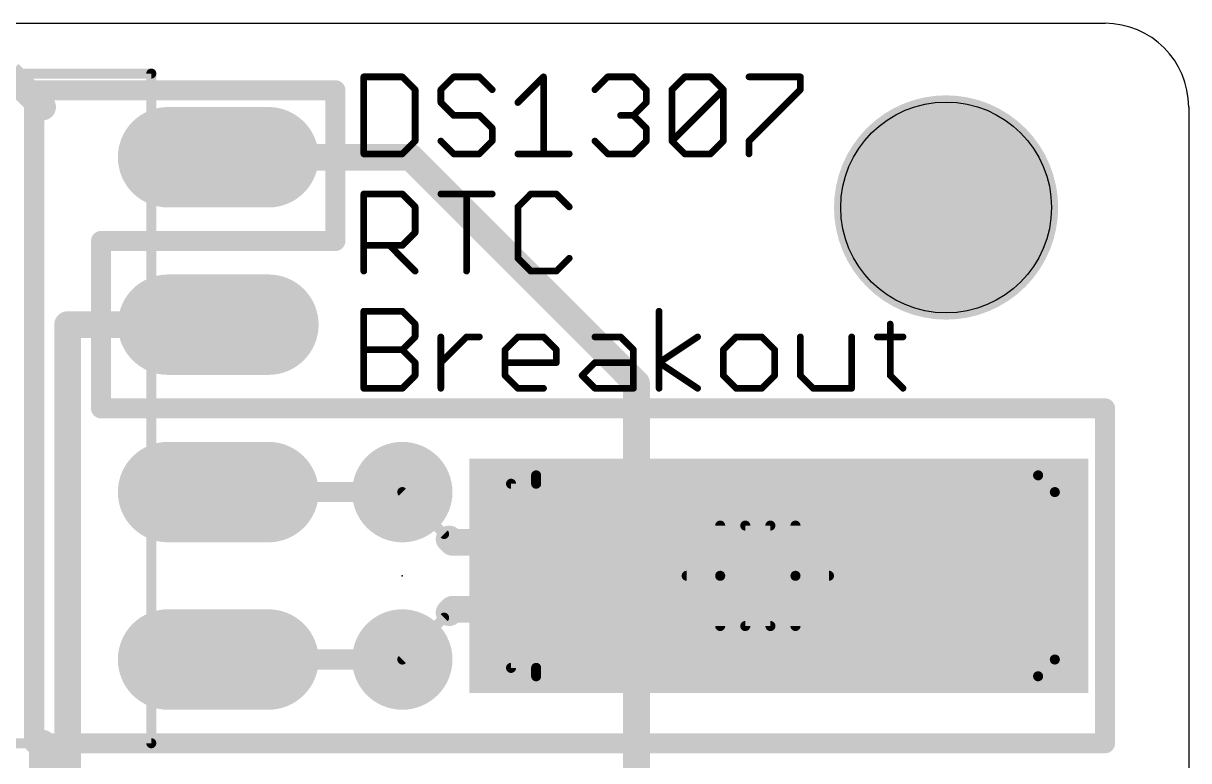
# Model space of a CAD drawing. Extents: x -2.3 to 30.4, y 0 to 24.1.
# Drawn here: x 12.66 to 30.35, y 12.94 to 24.13 of the extents above; entities that cross this region are included whole.
import ezdxf

# ---------------------------------------------------------------- set-up
doc = ezdxf.new("R2010")
doc.units = 0
for name, color, linetype in [('1', 12, 'CONTINUOUS'), ('16', 132, 'CONTINUOUS'), ('17', 110, 'CONTINUOUS'), ('20', 53, 'CONTINUOUS'), ('21', 253, 'CONTINUOUS'), ('23', 53, 'CONTINUOUS'), ('29', 253, 'CONTINUOUS'), ('30', 253, 'CONTINUOUS'), ('43', 110, 'CONTINUOUS'), ('51', 253, 'CONTINUOUS')]:
    doc.layers.add(name, color=color, linetype=linetype)

# ---------------------------------------------------------------- blocks, each defined once
blk = doc.blocks.new('LONGP100')
at = {"const_width": 1}
blk.add_lwpolyline([(-0.5, 0), (0.5, 0)], dxfattribs=at)
at = {"const_width": 0.5}
for points in [[(-0.5, 0.25, 1), (-0.5, -0.25)], [(0.5, -0.25, 1), (0.5, 0.25)]]:
    blk.add_lwpolyline(points, format="xyb", dxfattribs=at)
blk = doc.blocks.new('RECT')
blk.add_solid([(-0.5, -0.5), (0.5, -0.5), (-0.5, 0.5), (0.5, 0.5)])
blk = doc.blocks.new('ROUNDP')
at = {"const_width": 0.5}
blk.add_lwpolyline([(0, -0.25, 1), (0, 0.25, 1), (0, -0.25)], format="xyb", dxfattribs=at)

msp = doc.modelspace()

# ---------------------------------------------------------------- linework, layer by layer
at = {"layer": '1'}
for points, const_width in [([(12.446, 23.368), (12.954, 22.86)], 0.4064), ([(12.827, 23.114), (12.827, 13.208)], 0.3048), ([(17.399, 23.114), (12.827, 23.114)], 0.3048), ([(17.399, 20.828), (17.399, 23.114)], 0.3048), ([(15.621, 22.098), (15.494, 22.098)], 0.4064), ([(13.843, 18.288), (13.843, 20.828)], 0.3048), ([(13.843, 20.828), (17.399, 20.828)], 0.3048), ([(29.083, 18.288), (13.843, 18.288)], 0.3048), ([(29.083, 13.208), (29.083, 18.288)], 0.3048), ([(15.621, 17.018), (18.415, 17.018)], 0.3048), ([(15.621, 14.478), (15.875, 14.478)], 0.3048), ([(16.129, 14.478), (18.415, 14.478)], 0.3048), ([(12.827, 13.208), (29.083, 13.208)], 0.3048), ([(12.954, 9.398), (12.954, 13.208)], 0.4064)]:
    msp.add_lwpolyline(points, dxfattribs=dict(at, const_width=const_width))
for points, const_width in [([(12.9032, 23.114, 1), (12.7508, 23.114)], 0.1524), ([(12.827, 23.1902, 1), (12.827, 23.0378)], 0.1524), ([(17.4752, 23.114, 1), (17.3228, 23.114)], 0.1524), ([(17.399, 23.0378, 1), (17.399, 23.1902)], 0.1524), ([(12.8822, 22.7882, 1), (13.0258, 22.9318)], 0.2032), ([(15.494, 22.1996, 1), (15.494, 21.9964)], 0.2032), ([(15.621, 21.9964, 1), (15.621, 22.1996)], 0.2032), ([(13.9192, 20.828, 1), (13.7668, 20.828)], 0.1524), ([(13.843, 20.9042, 1), (13.843, 20.7518)], 0.1524), ([(17.3228, 20.828, 1), (17.4752, 20.828)], 0.1524), ([(17.399, 20.7518, 1), (17.399, 20.9042)], 0.1524), ([(13.843, 18.3642, 1), (13.843, 18.2118)], 0.1524), ([(29.1592, 18.288, 1), (29.0068, 18.288)], 0.1524), ([(29.083, 18.2118, 1), (29.083, 18.3642)], 0.1524), ([(13.7668, 18.288, 1), (13.9192, 18.288)], 0.1524), ([(15.621, 17.0942, 1), (15.621, 16.9418)], 0.1524), ([(18.415, 16.9418, 1), (18.415, 17.0942)], 0.1524), ([(15.621, 14.5542, 1), (15.621, 14.4018)], 0.1524), ([(16.002, 14.351, 0.4142), (15.875, 14.478)], 0.3048), ([(15.875, 14.5542, 1), (15.875, 14.4018)], 0.1524), ([(15.875, 14.4018, 1), (15.875, 14.5542)], 0.1524), ([(16.129, 14.478, 0.4142), (16.002, 14.351)], 0.3048), ([(16.129, 14.5542, 1), (16.129, 14.4018)], 0.1524), ([(16.129, 14.4018, 1), (16.129, 14.5542)], 0.1524), ([(18.415, 14.4018, 1), (18.415, 14.5542)], 0.1524), ([(15.9258, 14.351, 1), (16.0782, 14.351)], 0.1524), ([(15.9258, 14.351, 1), (16.0782, 14.351)], 0.1524), ([(12.827, 13.2842, 1), (12.827, 13.1318)], 0.1524), ([(12.7508, 13.208, 1), (12.9032, 13.208)], 0.1524), ([(13.0556, 13.208, 1), (12.8524, 13.208)], 0.2032), ([(29.0068, 13.208, 1), (29.1592, 13.208)], 0.1524), ([(29.083, 13.1318, 1), (29.083, 13.2842)], 0.1524)]:
    msp.add_lwpolyline(points, format="xyb", dxfattribs=dict(at, const_width=const_width))
at = {"layer": '16', "const_width": 0.4064}
for points in [[(18.542, 22.098), (15.621, 22.098)], [(21.971, 18.669), (18.542, 22.098)], [(13.335, 19.558), (15.621, 19.558)], [(13.335, 9.652), (13.335, 19.558)], [(21.971, 6.096), (21.971, 18.669)]]:
    msp.add_lwpolyline(points, dxfattribs=at)
at = {"layer": '16', "const_width": 0.2032}
for points in [[(15.621, 22.1996, 1), (15.621, 21.9964)], [(18.6138, 22.1698, 1), (18.4702, 22.0262)], [(18.542, 21.9964, 1), (18.542, 22.1996)], [(13.335, 19.6596, 1), (13.335, 19.4564)], [(13.4366, 19.558, 1), (13.2334, 19.558)], [(15.621, 19.4564, 1), (15.621, 19.6596)], [(22.0726, 18.669, 1), (21.8694, 18.669)], [(21.8992, 18.5972, 1), (22.0428, 18.7408)]]:
    msp.add_lwpolyline(points, format="xyb", dxfattribs=at)
at = {"layer": '20'}
for p, q in [((1.27, 24.13), (29.083, 24.13)), ((30.353, 22.86), (30.353, 1.27))]:
    msp.add_line(p, q, dxfattribs=at)
msp.add_circle((26.67, 21.336), 1.6, dxfattribs=at)
msp.add_arc((29.083, 22.86), 1.27, 0, 90, dxfattribs=at)
at = {"layer": '21'}
for points, const_width in [([(14.605, 23.368), (9.017, 23.368)], 0.1524), ([(14.605, 13.208), (14.605, 23.368)], 0.1524), ([(17.8308, 23.3182), (17.8308, 22.1488)], 0.1016), ([(18.4155, 23.3182), (17.8308, 23.3182)], 0.1016), ([(18.6104, 23.1233), (18.4155, 23.3182)], 0.1016), ([(19.1951, 23.3182), (19.0002, 23.1233)], 0.1016), ([(19.5849, 23.3182), (19.1951, 23.3182)], 0.1016), ([(19.7798, 23.1233), (19.5849, 23.3182)], 0.1016), ([(20.1696, 22.9284), (20.5594, 23.3182)], 0.1016), ([(20.5594, 23.3182), (20.5594, 22.1488)], 0.1016), ([(21.339, 23.1233), (21.5339, 23.3182)], 0.1016), ([(21.5339, 23.3182), (21.9237, 23.3182)], 0.1016), ([(21.9237, 23.3182), (22.1186, 23.1233)], 0.1016), ([(22.5084, 23.1233), (22.7033, 23.3182)], 0.1016), ([(22.7033, 23.3182), (23.0931, 23.3182)], 0.1016), ([(23.0931, 23.3182), (23.288, 23.1233)], 0.1016), ([(23.6778, 23.3182), (24.4574, 23.3182)], 0.1016), ([(24.4574, 23.3182), (24.4574, 23.1233)], 0.1016), ([(18.6104, 22.3437), (18.6104, 23.1233)], 0.1016), ([(19.0002, 23.1233), (19.0002, 22.9284)], 0.1016), ([(22.1186, 23.1233), (22.1186, 22.9284)], 0.1016), ([(22.5084, 22.3437), (22.5084, 23.1233)], 0.1016), ([(22.5084, 22.3437), (23.288, 23.1233)], 0.1016), ([(23.288, 23.1233), (23.288, 22.3437)], 0.1016), ([(24.4574, 23.1233), (23.6778, 22.3437)], 0.1016), ([(19.0002, 22.9284), (19.1951, 22.7335)], 0.1016), ([(22.1186, 22.9284), (21.9237, 22.7335)], 0.1016), ([(19.1951, 22.7335), (19.5849, 22.7335)], 0.1016), ([(19.5849, 22.7335), (19.7798, 22.5386)], 0.1016), ([(21.9237, 22.7335), (21.7288, 22.7335)], 0.1016), ([(21.9237, 22.7335), (22.1186, 22.5386)], 0.1016), ([(19.7798, 22.5386), (19.7798, 22.3437)], 0.1016), ([(22.1186, 22.5386), (22.1186, 22.3437)], 0.1016), ([(18.4155, 22.1488), (18.6104, 22.3437)], 0.1016), ([(19.1951, 22.1488), (19.0002, 22.3437)], 0.1016), ([(19.7798, 22.3437), (19.5849, 22.1488)], 0.1016), ([(21.5339, 22.1488), (21.339, 22.3437)], 0.1016), ([(22.1186, 22.3437), (21.9237, 22.1488)], 0.1016), ([(22.7033, 22.1488), (22.5084, 22.3437)], 0.1016), ([(23.288, 22.3437), (23.0931, 22.1488)], 0.1016), ([(23.6778, 22.3437), (23.6778, 22.1488)], 0.1016), ([(17.8308, 22.1488), (18.4155, 22.1488)], 0.1016), ([(19.5849, 22.1488), (19.1951, 22.1488)], 0.1016), ([(20.1696, 22.1488), (20.9492, 22.1488)], 0.1016), ([(21.9237, 22.1488), (21.5339, 22.1488)], 0.1016), ([(23.0931, 22.1488), (22.7033, 22.1488)], 0.1016), ([(17.8308, 20.3708), (17.8308, 21.5402)], 0.1016), ([(17.8308, 21.5402), (18.4155, 21.5402)], 0.1016), ([(18.4155, 21.5402), (18.6104, 21.3453)], 0.1016), ([(19.0002, 21.5402), (19.7798, 21.5402)], 0.1016), ([(19.39, 20.3708), (19.39, 21.5402)], 0.1016), ([(20.3645, 21.5402), (20.1696, 21.3453)], 0.1016), ([(20.7543, 21.5402), (20.3645, 21.5402)], 0.1016), ([(20.9492, 21.3453), (20.7543, 21.5402)], 0.1016), ([(18.6104, 21.3453), (18.6104, 20.9555)], 0.1016), ([(20.1696, 21.3453), (20.1696, 20.5657)], 0.1016), ([(18.6104, 20.9555), (18.4155, 20.7606)], 0.1016), ([(18.4155, 20.7606), (17.8308, 20.7606)], 0.1016), ([(18.2206, 20.7606), (18.6104, 20.3708)], 0.1016), ([(20.1696, 20.5657), (20.3645, 20.3708)], 0.1016), ([(20.7543, 20.3708), (20.9492, 20.5657)], 0.1016), ([(20.3645, 20.3708), (20.7543, 20.3708)], 0.1016), ([(17.8308, 18.5928), (17.8308, 19.7622)], 0.1016), ([(17.8308, 19.7622), (18.4155, 19.7622)], 0.1016), ([(18.4155, 19.7622), (18.6104, 19.5673)], 0.1016), ([(22.3135, 18.5928), (22.3135, 19.7622)], 0.1016), ([(18.6104, 19.5673), (18.6104, 19.3724)], 0.1016), ([(25.8217, 19.5673), (25.8217, 18.7877)], 0.1016), ([(18.6104, 19.3724), (18.4155, 19.1775)], 0.1016), ([(19.0002, 18.5928), (19.0002, 19.3724)], 0.1016), ([(19.0002, 18.9826), (19.39, 19.3724)], 0.1016), ([(19.39, 19.3724), (19.5849, 19.3724)], 0.1016), ([(19.9747, 19.1775), (20.1696, 19.3724)], 0.1016), ([(20.1696, 19.3724), (20.5594, 19.3724)], 0.1016), ([(20.5594, 19.3724), (20.7543, 19.1775)], 0.1016), ([(21.339, 19.3724), (21.7288, 19.3724)], 0.1016), ([(21.7288, 19.3724), (21.9237, 19.1775)], 0.1016), ([(22.3135, 18.9826), (22.8982, 19.3724)], 0.1016), ([(23.4829, 19.3724), (23.288, 19.1775)], 0.1016), ([(23.8727, 19.3724), (23.4829, 19.3724)], 0.1016), ([(24.0676, 19.1775), (23.8727, 19.3724)], 0.1016), ([(24.4574, 19.3724), (24.4574, 18.7877)], 0.1016), ([(25.237, 18.5928), (25.237, 19.3724)], 0.1016), ([(25.6268, 19.3724), (26.0166, 19.3724)], 0.1016), ([(17.8308, 19.1775), (18.4155, 19.1775)], 0.1016), ([(18.4155, 19.1775), (18.6104, 18.9826)], 0.1016), ([(19.9747, 18.7877), (19.9747, 19.1775)], 0.1016), ([(20.7543, 19.1775), (20.7543, 18.9826)], 0.1016), ([(21.9237, 19.1775), (21.9237, 18.5928)], 0.1016), ([(23.288, 19.1775), (23.288, 18.7877)], 0.1016), ([(24.0676, 18.7877), (24.0676, 19.1775)], 0.1016), ([(18.6104, 18.9826), (18.6104, 18.7877)], 0.1016), ([(20.7543, 18.9826), (19.9747, 18.9826)], 0.1016), ([(21.1441, 18.7877), (21.339, 18.9826)], 0.1016), ([(21.339, 18.9826), (21.9237, 18.9826)], 0.1016), ([(22.8982, 18.5928), (22.3135, 18.9826)], 0.1016), ([(18.6104, 18.7877), (18.4155, 18.5928)], 0.1016), ([(20.1696, 18.5928), (19.9747, 18.7877)], 0.1016), ([(21.339, 18.5928), (21.1441, 18.7877)], 0.1016), ([(23.288, 18.7877), (23.4829, 18.5928)], 0.1016), ([(23.8727, 18.5928), (24.0676, 18.7877)], 0.1016), ([(24.4574, 18.7877), (24.6523, 18.5928)], 0.1016), ([(25.8217, 18.7877), (26.0166, 18.5928)], 0.1016), ([(18.4155, 18.5928), (17.8308, 18.5928)], 0.1016), ([(20.5594, 18.5928), (20.1696, 18.5928)], 0.1016), ([(21.9237, 18.5928), (21.339, 18.5928)], 0.1016), ([(23.4829, 18.5928), (23.8727, 18.5928)], 0.1016), ([(24.6523, 18.5928), (25.237, 18.5928)], 0.1016), ([(20.447, 17.272), (20.447, 17.145)], 0.1524), ([(20.447, 17.272), (28.067, 17.272)], 0.1524), ([(20.066, 17.145), (20.066, 14.351)], 0.1524), ([(20.066, 17.145), (20.447, 17.145)], 0.1524), ([(20.447, 14.351), (20.447, 17.145)], 0.1524), ([(28.321, 17.018), (28.321, 14.478)], 0.1524), ([(19.1262, 16.3068), (19.177, 16.256)], 0.4064), ([(19.177, 16.256), (19.431, 16.256)], 0.4064), ([(23.241, 16.51), (23.241, 15.748)], 0.1524), ([(24.003, 16.51), (23.622, 16.51)], 0.1524), ([(23.622, 14.986), (23.622, 16.51)], 0.1524), ([(24.003, 16.51), (24.003, 14.986)], 0.1524), ([(24.384, 16.51), (24.384, 15.748)], 0.1524), ([(23.241, 15.748), (22.733, 15.748)], 0.1524), ([(23.241, 15.748), (23.241, 14.986)], 0.1524), ([(24.384, 15.748), (24.892, 15.748)], 0.1524), ([(24.384, 15.748), (24.384, 14.986)], 0.1524), ([(19.1262, 15.1892), (19.177, 15.24)], 0.4064), ([(19.177, 15.24), (19.558, 15.24)], 0.4064), ([(23.622, 14.986), (24.003, 14.986)], 0.1524), ([(20.066, 14.351), (20.447, 14.351)], 0.1524), ([(20.447, 14.224), (20.447, 14.351)], 0.1524), ([(20.447, 14.224), (28.067, 14.224)], 0.1524), ([(12.446, 13.208), (14.605, 13.208)], 0.1524)]:
    msp.add_lwpolyline(points, dxfattribs=dict(at, const_width=const_width))
for points, const_width in [([(14.6431, 23.368, 1), (14.5669, 23.368)], 0.0762), ([(14.605, 23.3299, 1), (14.605, 23.4061)], 0.0762), ([(17.8562, 23.3182, 1), (17.8054, 23.3182)], 0.0508), ([(17.8308, 23.3436, 1), (17.8308, 23.2928)], 0.0508), ([(18.4335, 23.3362, 1), (18.3975, 23.3002)], 0.0508), ([(18.4155, 23.2928, 1), (18.4155, 23.3436)], 0.0508), ([(19.1951, 23.3436, 1), (19.1951, 23.2928)], 0.0508), ([(19.2131, 23.3002, 1), (19.1771, 23.3362)], 0.0508), ([(19.6029, 23.3362, 1), (19.5669, 23.3002)], 0.0508), ([(19.5849, 23.2928, 1), (19.5849, 23.3436)], 0.0508), ([(20.5848, 23.3182, 1), (20.534, 23.3182)], 0.0508), ([(20.5774, 23.3002, 1), (20.5414, 23.3362)], 0.0508), ([(21.5339, 23.3436, 1), (21.5339, 23.2928)], 0.0508), ([(21.5518, 23.3002, 1), (21.5159, 23.3362)], 0.0508), ([(21.9416, 23.3362, 1), (21.9057, 23.3002)], 0.0508), ([(21.9237, 23.2928, 1), (21.9237, 23.3436)], 0.0508), ([(22.7033, 23.3436, 1), (22.7033, 23.2928)], 0.0508), ([(22.7212, 23.3002, 1), (22.6853, 23.3362)], 0.0508), ([(23.111, 23.3362, 1), (23.0751, 23.3002)], 0.0508), ([(23.0931, 23.2928, 1), (23.0931, 23.3436)], 0.0508), ([(23.6778, 23.3436, 1), (23.6778, 23.2928)], 0.0508), ([(24.4828, 23.3182, 1), (24.432, 23.3182)], 0.0508), ([(24.4574, 23.2928, 1), (24.4574, 23.3436)], 0.0508), ([(18.6358, 23.1233, 1), (18.585, 23.1233)], 0.0508), ([(18.5924, 23.1053, 1), (18.6284, 23.1413)], 0.0508), ([(18.9822, 23.1413, 1), (19.0182, 23.1053)], 0.0508), ([(19.0256, 23.1233, 1), (18.9748, 23.1233)], 0.0508), ([(19.7618, 23.1053, 1), (19.7978, 23.1413)], 0.0508), ([(21.321, 23.1413, 1), (21.357, 23.1053)], 0.0508), ([(22.144, 23.1233, 1), (22.0932, 23.1233)], 0.0508), ([(22.1006, 23.1053, 1), (22.1365, 23.1413)], 0.0508), ([(22.4904, 23.1413, 1), (22.5263, 23.1053)], 0.0508), ([(22.5338, 23.1233, 1), (22.483, 23.1233)], 0.0508), ([(23.3134, 23.1233, 1), (23.2626, 23.1233)], 0.0508), ([(23.3059, 23.1053, 1), (23.27, 23.1413)], 0.0508), ([(23.27, 23.1053, 1), (23.3059, 23.1413)], 0.0508), ([(24.432, 23.1233, 1), (24.4828, 23.1233)], 0.0508), ([(24.4753, 23.1053, 1), (24.4394, 23.1413)], 0.0508), ([(19.0182, 22.9464, 1), (18.9822, 22.9104)], 0.0508), ([(18.9748, 22.9284, 1), (19.0256, 22.9284)], 0.0508), ([(20.1516, 22.9464, 1), (20.1876, 22.9104)], 0.0508), ([(22.0932, 22.9284, 1), (22.144, 22.9284)], 0.0508), ([(22.1365, 22.9104, 1), (22.1006, 22.9464)], 0.0508), ([(19.1951, 22.7589, 1), (19.1951, 22.7081)], 0.0508), ([(19.1771, 22.7155, 1), (19.2131, 22.7515)], 0.0508), ([(19.6029, 22.7515, 1), (19.5669, 22.7155)], 0.0508), ([(19.5849, 22.7081, 1), (19.5849, 22.7589)], 0.0508), ([(21.7288, 22.7589, 1), (21.7288, 22.7081)], 0.0508), ([(21.9416, 22.7515, 1), (21.9057, 22.7155)], 0.0508), ([(21.9057, 22.7515, 1), (21.9416, 22.7155)], 0.0508), ([(21.9237, 22.7081, 1), (21.9237, 22.7589)], 0.0508), ([(19.8052, 22.5386, 1), (19.7544, 22.5386)], 0.0508), ([(19.7618, 22.5206, 1), (19.7978, 22.5566)], 0.0508), ([(22.144, 22.5386, 1), (22.0932, 22.5386)], 0.0508), ([(22.1006, 22.5206, 1), (22.1365, 22.5566)], 0.0508), ([(18.585, 22.3437, 1), (18.6358, 22.3437)], 0.0508), ([(18.6284, 22.3257, 1), (18.5924, 22.3617)], 0.0508), ([(19.0182, 22.3617, 1), (18.9822, 22.3257)], 0.0508), ([(19.7544, 22.3437, 1), (19.8052, 22.3437)], 0.0508), ([(19.7978, 22.3257, 1), (19.7618, 22.3617)], 0.0508), ([(21.357, 22.3617, 1), (21.321, 22.3257)], 0.0508), ([(22.0932, 22.3437, 1), (22.144, 22.3437)], 0.0508), ([(22.1365, 22.3257, 1), (22.1006, 22.3617)], 0.0508), ([(22.5263, 22.3617, 1), (22.4904, 22.3257)], 0.0508), ([(22.4904, 22.3617, 1), (22.5263, 22.3257)], 0.0508), ([(22.483, 22.3437, 1), (22.5338, 22.3437)], 0.0508), ([(23.2626, 22.3437, 1), (23.3134, 22.3437)], 0.0508), ([(23.3059, 22.3257, 1), (23.27, 22.3617)], 0.0508), ([(23.6598, 22.3617, 1), (23.6957, 22.3257)], 0.0508), ([(23.7032, 22.3437, 1), (23.6524, 22.3437)], 0.0508), ([(17.8308, 22.1742, 1), (17.8308, 22.1234)], 0.0508), ([(17.8054, 22.1488, 1), (17.8562, 22.1488)], 0.0508), ([(18.3975, 22.1668, 1), (18.4335, 22.1308)], 0.0508), ([(18.4155, 22.1234, 1), (18.4155, 22.1742)], 0.0508), ([(19.1951, 22.1742, 1), (19.1951, 22.1234)], 0.0508), ([(19.1771, 22.1308, 1), (19.2131, 22.1668)], 0.0508), ([(19.5669, 22.1668, 1), (19.6029, 22.1308)], 0.0508), ([(19.5849, 22.1234, 1), (19.5849, 22.1742)], 0.0508), ([(20.1696, 22.1742, 1), (20.1696, 22.1234)], 0.0508), ([(20.534, 22.1488, 1), (20.5848, 22.1488)], 0.0508), ([(20.9492, 22.1234, 1), (20.9492, 22.1742)], 0.0508), ([(21.5339, 22.1742, 1), (21.5339, 22.1234)], 0.0508), ([(21.5159, 22.1308, 1), (21.5518, 22.1668)], 0.0508), ([(21.9057, 22.1668, 1), (21.9416, 22.1308)], 0.0508), ([(21.9237, 22.1234, 1), (21.9237, 22.1742)], 0.0508), ([(22.7033, 22.1742, 1), (22.7033, 22.1234)], 0.0508), ([(22.6853, 22.1308, 1), (22.7212, 22.1668)], 0.0508), ([(23.0751, 22.1668, 1), (23.111, 22.1308)], 0.0508), ([(23.0931, 22.1234, 1), (23.0931, 22.1742)], 0.0508), ([(23.6524, 22.1488, 1), (23.7032, 22.1488)], 0.0508), ([(17.8562, 21.5402, 1), (17.8054, 21.5402)], 0.0508), ([(17.8308, 21.5656, 1), (17.8308, 21.5148)], 0.0508), ([(18.4335, 21.5582, 1), (18.3975, 21.5222)], 0.0508), ([(18.4155, 21.5148, 1), (18.4155, 21.5656)], 0.0508), ([(19.0002, 21.5656, 1), (19.0002, 21.5148)], 0.0508), ([(19.4154, 21.5402, 1), (19.3646, 21.5402)], 0.0508), ([(19.7798, 21.5148, 1), (19.7798, 21.5656)], 0.0508), ([(20.3645, 21.5656, 1), (20.3645, 21.5148)], 0.0508), ([(20.3825, 21.5222, 1), (20.3465, 21.5582)], 0.0508), ([(20.7723, 21.5582, 1), (20.7363, 21.5222)], 0.0508), ([(20.7543, 21.5148, 1), (20.7543, 21.5656)], 0.0508), ([(18.6358, 21.3453, 1), (18.585, 21.3453)], 0.0508), ([(18.5924, 21.3273, 1), (18.6284, 21.3633)], 0.0508), ([(20.1516, 21.3633, 1), (20.1876, 21.3273)], 0.0508), ([(20.195, 21.3453, 1), (20.1442, 21.3453)], 0.0508), ([(20.9312, 21.3273, 1), (20.9672, 21.3633)], 0.0508), ([(18.585, 20.9555, 1), (18.6358, 20.9555)], 0.0508), ([(18.6284, 20.9375, 1), (18.5924, 20.9735)], 0.0508), ([(17.8308, 20.786, 1), (17.8308, 20.7352)], 0.0508), ([(18.2386, 20.7786, 1), (18.2026, 20.7426)], 0.0508), ([(18.3975, 20.7786, 1), (18.4335, 20.7426)], 0.0508), ([(18.4155, 20.7352, 1), (18.4155, 20.786)], 0.0508), ([(20.1876, 20.5837, 1), (20.1516, 20.5477)], 0.0508), ([(20.1442, 20.5657, 1), (20.195, 20.5657)], 0.0508), ([(20.9672, 20.5477, 1), (20.9312, 20.5837)], 0.0508), ([(17.8054, 20.3708, 1), (17.8562, 20.3708)], 0.0508), ([(18.5924, 20.3528, 1), (18.6284, 20.3888)], 0.0508), ([(19.3646, 20.3708, 1), (19.4154, 20.3708)], 0.0508), ([(20.3645, 20.3962, 1), (20.3645, 20.3454)], 0.0508), ([(20.3465, 20.3528, 1), (20.3825, 20.3888)], 0.0508), ([(20.7363, 20.3888, 1), (20.7723, 20.3528)], 0.0508), ([(20.7543, 20.3454, 1), (20.7543, 20.3962)], 0.0508), ([(17.8562, 19.7622, 1), (17.8054, 19.7622)], 0.0508), ([(17.8308, 19.7876, 1), (17.8308, 19.7368)], 0.0508), ([(18.4335, 19.7802, 1), (18.3975, 19.7442)], 0.0508), ([(18.4155, 19.7368, 1), (18.4155, 19.7876)], 0.0508), ([(22.3389, 19.7622, 1), (22.2881, 19.7622)], 0.0508), ([(18.6358, 19.5673, 1), (18.585, 19.5673)], 0.0508), ([(18.5924, 19.5493, 1), (18.6284, 19.5853)], 0.0508), ([(25.8471, 19.5673, 1), (25.7963, 19.5673)], 0.0508), ([(18.585, 19.3724, 1), (18.6358, 19.3724)], 0.0508), ([(18.6284, 19.3544, 1), (18.5924, 19.3904)], 0.0508), ([(19.0256, 19.3724, 1), (18.9748, 19.3724)], 0.0508), ([(19.39, 19.3978, 1), (19.39, 19.347)], 0.0508), ([(19.408, 19.3544, 1), (19.372, 19.3904)], 0.0508), ([(19.5849, 19.347, 1), (19.5849, 19.3978)], 0.0508), ([(20.1696, 19.3978, 1), (20.1696, 19.347)], 0.0508), ([(20.1876, 19.3544, 1), (20.1516, 19.3904)], 0.0508), ([(20.5774, 19.3904, 1), (20.5414, 19.3544)], 0.0508), ([(20.5594, 19.347, 1), (20.5594, 19.3978)], 0.0508), ([(21.339, 19.3978, 1), (21.339, 19.347)], 0.0508), ([(21.7467, 19.3904, 1), (21.7108, 19.3544)], 0.0508), ([(21.7288, 19.347, 1), (21.7288, 19.3978)], 0.0508), ([(22.9123, 19.3513, 1), (22.8841, 19.3935)], 0.0508), ([(23.4829, 19.3978, 1), (23.4829, 19.347)], 0.0508), ([(23.5008, 19.3544, 1), (23.4649, 19.3904)], 0.0508), ([(23.8906, 19.3904, 1), (23.8547, 19.3544)], 0.0508), ([(23.8727, 19.347, 1), (23.8727, 19.3978)], 0.0508), ([(24.4828, 19.3724, 1), (24.432, 19.3724)], 0.0508), ([(25.2624, 19.3724, 1), (25.2116, 19.3724)], 0.0508), ([(25.6268, 19.3978, 1), (25.6268, 19.347)], 0.0508), ([(26.0166, 19.347, 1), (26.0166, 19.3978)], 0.0508), ([(17.8308, 19.2029, 1), (17.8308, 19.1521)], 0.0508), ([(18.4335, 19.1955, 1), (18.3975, 19.1595)], 0.0508), ([(18.3975, 19.1955, 1), (18.4335, 19.1595)], 0.0508), ([(18.4155, 19.1521, 1), (18.4155, 19.2029)], 0.0508), ([(19.9567, 19.1955, 1), (19.9927, 19.1595)], 0.0508), ([(20.0001, 19.1775, 1), (19.9493, 19.1775)], 0.0508), ([(20.7797, 19.1775, 1), (20.7289, 19.1775)], 0.0508), ([(20.7363, 19.1595, 1), (20.7723, 19.1955)], 0.0508), ([(21.9491, 19.1775, 1), (21.8983, 19.1775)], 0.0508), ([(21.9057, 19.1595, 1), (21.9416, 19.1955)], 0.0508), ([(23.27, 19.1955, 1), (23.3059, 19.1595)], 0.0508), ([(23.3134, 19.1775, 1), (23.2626, 19.1775)], 0.0508), ([(24.093, 19.1775, 1), (24.0422, 19.1775)], 0.0508), ([(24.0496, 19.1595, 1), (24.0855, 19.1955)], 0.0508), ([(18.6358, 18.9826, 1), (18.585, 18.9826)], 0.0508), ([(18.5924, 18.9646, 1), (18.6284, 19.0006)], 0.0508), ([(18.9822, 19.0006, 1), (19.0182, 18.9646)], 0.0508), ([(19.9747, 19.008, 1), (19.9747, 18.9572)], 0.0508), ([(20.7289, 18.9826, 1), (20.7797, 18.9826)], 0.0508), ([(20.7543, 18.9572, 1), (20.7543, 19.008)], 0.0508), ([(21.339, 19.008, 1), (21.339, 18.9572)], 0.0508), ([(21.3569, 18.9646, 1), (21.321, 19.0006)], 0.0508), ([(21.9237, 18.9572, 1), (21.9237, 19.008)], 0.0508), ([(22.3276, 19.0037, 1), (22.2994, 18.9615)], 0.0508), ([(22.2994, 19.0037, 1), (22.3276, 18.9615)], 0.0508), ([(18.585, 18.7877, 1), (18.6358, 18.7877)], 0.0508), ([(18.6284, 18.7697, 1), (18.5924, 18.8057)], 0.0508), ([(19.9927, 18.8057, 1), (19.9567, 18.7697)], 0.0508), ([(19.9493, 18.7877, 1), (20.0001, 18.7877)], 0.0508), ([(21.1621, 18.8057, 1), (21.1261, 18.7697)], 0.0508), ([(21.1261, 18.8057, 1), (21.1621, 18.7697)], 0.0508), ([(23.3059, 18.8057, 1), (23.27, 18.7697)], 0.0508), ([(23.2626, 18.7877, 1), (23.3134, 18.7877)], 0.0508), ([(24.0422, 18.7877, 1), (24.093, 18.7877)], 0.0508), ([(24.0855, 18.7697, 1), (24.0496, 18.8057)], 0.0508), ([(24.4753, 18.8057, 1), (24.4394, 18.7697)], 0.0508), ([(24.432, 18.7877, 1), (24.4828, 18.7877)], 0.0508), ([(25.8396, 18.8057, 1), (25.8037, 18.7697)], 0.0508), ([(25.7963, 18.7877, 1), (25.8471, 18.7877)], 0.0508), ([(17.8308, 18.6182, 1), (17.8308, 18.5674)], 0.0508), ([(17.8054, 18.5928, 1), (17.8562, 18.5928)], 0.0508), ([(18.3975, 18.6108, 1), (18.4335, 18.5748)], 0.0508), ([(18.4155, 18.5674, 1), (18.4155, 18.6182)], 0.0508), ([(18.9748, 18.5928, 1), (19.0256, 18.5928)], 0.0508), ([(20.1696, 18.6182, 1), (20.1696, 18.5674)], 0.0508), ([(20.1516, 18.5748, 1), (20.1876, 18.6108)], 0.0508), ([(20.5594, 18.5674, 1), (20.5594, 18.6182)], 0.0508), ([(21.339, 18.6182, 1), (21.339, 18.5674)], 0.0508), ([(21.321, 18.5748, 1), (21.3569, 18.6108)], 0.0508), ([(21.8983, 18.5928, 1), (21.9491, 18.5928)], 0.0508), ([(21.9237, 18.5674, 1), (21.9237, 18.6182)], 0.0508), ([(22.2881, 18.5928, 1), (22.3389, 18.5928)], 0.0508), ([(22.8841, 18.5717, 1), (22.9123, 18.6139)], 0.0508), ([(23.4829, 18.6182, 1), (23.4829, 18.5674)], 0.0508), ([(23.4649, 18.5748, 1), (23.5008, 18.6108)], 0.0508), ([(23.8547, 18.6108, 1), (23.8906, 18.5748)], 0.0508), ([(23.8727, 18.5674, 1), (23.8727, 18.6182)], 0.0508), ([(24.6523, 18.6182, 1), (24.6523, 18.5674)], 0.0508), ([(24.6343, 18.5748, 1), (24.6702, 18.6108)], 0.0508), ([(25.2116, 18.5928, 1), (25.2624, 18.5928)], 0.0508), ([(25.237, 18.5674, 1), (25.237, 18.6182)], 0.0508), ([(25.9986, 18.5748, 1), (26.0345, 18.6108)], 0.0508), ([(20.4851, 17.272, 1), (20.4089, 17.272)], 0.0762), ([(20.447, 17.3101, 1), (20.447, 17.2339)], 0.0762), ([(28.321, 17.018, 0.4142), (28.067, 17.272)], 0.1524), ([(28.067, 17.3101, 1), (28.067, 17.2339)], 0.0762), ([(28.067, 17.2339, 1), (28.067, 17.3101)], 0.0762), ([(20.1041, 17.145, 1), (20.0279, 17.145)], 0.0762), ([(20.066, 17.1831, 1), (20.066, 17.1069)], 0.0762), ([(20.4851, 17.145, 1), (20.4089, 17.145)], 0.0762), ([(20.4089, 17.145, 1), (20.4851, 17.145)], 0.0762), ([(20.447, 17.1069, 1), (20.447, 17.1831)], 0.0762), ([(28.3591, 17.018, 1), (28.2829, 17.018)], 0.0762), ([(28.2829, 17.018, 1), (28.3591, 17.018)], 0.0762), ([(19.198, 16.3786, 1), (19.0544, 16.235)], 0.2032), ([(19.177, 16.3576, 1), (19.177, 16.1544)], 0.2032), ([(19.431, 16.1544, 1), (19.431, 16.3576)], 0.2032), ([(23.2791, 16.51, 1), (23.2029, 16.51)], 0.0762), ([(23.622, 16.5481, 1), (23.622, 16.4719)], 0.0762), ([(23.6601, 16.51, 1), (23.5839, 16.51)], 0.0762), ([(24.0411, 16.51, 1), (23.9649, 16.51)], 0.0762), ([(24.003, 16.4719, 1), (24.003, 16.5481)], 0.0762), ([(24.4221, 16.51, 1), (24.3459, 16.51)], 0.0762), ([(19.1052, 16.1842, 1), (19.2488, 16.3278)], 0.2032), ([(22.733, 15.7861, 1), (22.733, 15.7099)], 0.0762), ([(23.2791, 15.748, 1), (23.2029, 15.748)], 0.0762), ([(23.2029, 15.748, 1), (23.2791, 15.748)], 0.0762), ([(23.241, 15.7099, 1), (23.241, 15.7861)], 0.0762), ([(24.384, 15.7861, 1), (24.384, 15.7099)], 0.0762), ([(24.4221, 15.748, 1), (24.3459, 15.748)], 0.0762), ([(24.3459, 15.748, 1), (24.4221, 15.748)], 0.0762), ([(24.892, 15.7099, 1), (24.892, 15.7861)], 0.0762), ([(19.177, 15.3416, 1), (19.177, 15.1384)], 0.2032), ([(19.2488, 15.1682, 1), (19.1052, 15.3118)], 0.2032), ([(19.558, 15.1384, 1), (19.558, 15.3416)], 0.2032), ([(19.0544, 15.261, 1), (19.198, 15.1174)], 0.2032), ([(23.622, 15.0241, 1), (23.622, 14.9479)], 0.0762), ([(24.003, 14.9479, 1), (24.003, 15.0241)], 0.0762), ([(23.2029, 14.986, 1), (23.2791, 14.986)], 0.0762), ([(23.5839, 14.986, 1), (23.6601, 14.986)], 0.0762), ([(23.9649, 14.986, 1), (24.0411, 14.986)], 0.0762), ([(24.3459, 14.986, 1), (24.4221, 14.986)], 0.0762), ([(28.067, 14.224, 0.4142), (28.321, 14.478)], 0.1524), ([(28.3591, 14.478, 1), (28.2829, 14.478)], 0.0762), ([(28.2829, 14.478, 1), (28.3591, 14.478)], 0.0762), ([(20.066, 14.3891, 1), (20.066, 14.3129)], 0.0762), ([(20.0279, 14.351, 1), (20.1041, 14.351)], 0.0762), ([(20.4851, 14.351, 1), (20.4089, 14.351)], 0.0762), ([(20.4089, 14.351, 1), (20.4851, 14.351)], 0.0762), ([(20.447, 14.3129, 1), (20.447, 14.3891)], 0.0762), ([(20.447, 14.2621, 1), (20.447, 14.1859)], 0.0762), ([(20.4089, 14.224, 1), (20.4851, 14.224)], 0.0762), ([(28.067, 14.2621, 1), (28.067, 14.1859)], 0.0762), ([(28.067, 14.1859, 1), (28.067, 14.2621)], 0.0762), ([(14.605, 13.1699, 1), (14.605, 13.2461)], 0.0762), ([(14.5669, 13.208, 1), (14.6431, 13.208)], 0.0762)]:
    msp.add_lwpolyline(points, format="xyb", dxfattribs=dict(at, const_width=const_width))
at = {"layer": '23'}
msp.add_point((18.415, 15.748), dxfattribs=at)
at = {"layer": '29', "const_width": 1.7016}
msp.add_lwpolyline([(26.67, 20.4852, 1), (26.67, 22.1868, 1), (26.67, 20.4852)], format="xyb", dxfattribs=at)
at = {"layer": '30', "const_width": 1.7016}
msp.add_lwpolyline([(26.67, 20.4852, 1), (26.67, 22.1868, 1), (26.67, 20.4852)], format="xyb", dxfattribs=at)
at = {"layer": '51', "const_width": 0.1524}
for points in [[(19.05, 16.383), (18.415, 17.018)], [(19.05, 15.113), (18.415, 14.478)]]:
    msp.add_lwpolyline(points, dxfattribs=at)
at = {"layer": '51', "const_width": 0.0762}
for points in [[(18.4419, 17.0449, 1), (18.3881, 16.9911)], [(19.0231, 16.3561, 1), (19.0769, 16.4099)], [(19.0769, 15.0861, 1), (19.0231, 15.1399)], [(18.3881, 14.5049, 1), (18.4419, 14.4511)]]:
    msp.add_lwpolyline(points, format="xyb", dxfattribs=at)

# ---------------------------------------------------------------- block references
at = {"layer": '17', "xscale": 1.3208, "yscale": 1.3208}
for name, p, rotation in [('LONGP100', (15.621, 22.098), 180), ('LONGP100', (15.621, 22.098), 180), ('LONGP100', (15.621, 19.558), 180), ('LONGP100', (15.621, 19.558), 180), ('LONGP100', (15.621, 17.018), 180), ('LONGP100', (15.621, 17.018), 180), ('ROUNDP', (18.415, 17.018), 270), ('ROUNDP', (18.415, 17.018), 270), ('LONGP100', (15.621, 14.478), 180), ('LONGP100', (15.621, 14.478), 180), ('ROUNDP', (18.415, 14.478), 270), ('ROUNDP', (18.415, 14.478), 270)]:
    msp.add_blockref(name, p, dxfattribs=dict(at, rotation=rotation))
at = {"layer": '21', "xscale": 0.4064, "yscale": 0.5842, "rotation": 270}
for p in [(19.7231, 16.256), (19.7231, 15.24)]:
    msp.add_blockref('RECT', p, dxfattribs=at)
at = {"layer": '29', "xscale": 1.524, "yscale": 1.524}
for name, p, rotation in [('LONGP100', (15.621, 22.098), 180), ('LONGP100', (15.621, 19.558), 180), ('LONGP100', (15.621, 17.018), 180), ('ROUNDP', (18.415, 17.018), 270), ('LONGP100', (15.621, 14.478), 180), ('ROUNDP', (18.415, 14.478), 270)]:
    msp.add_blockref(name, p, dxfattribs=dict(at, rotation=rotation))
at = {"layer": '30', "xscale": 1.524, "yscale": 1.524}
for name, p, rotation in [('LONGP100', (15.621, 22.098), 180), ('LONGP100', (15.621, 19.558), 180), ('LONGP100', (15.621, 17.018), 180), ('ROUNDP', (18.415, 17.018), 270), ('LONGP100', (15.621, 14.478), 180), ('ROUNDP', (18.415, 14.478), 270)]:
    msp.add_blockref(name, p, dxfattribs=dict(at, rotation=rotation))
at = {"layer": '43', "xscale": 3.556, "yscale": 9.398, "rotation": 270}
msp.add_blockref('RECT', (24.13, 15.748), dxfattribs=at)

doc.saveas('drawing.dxf')
